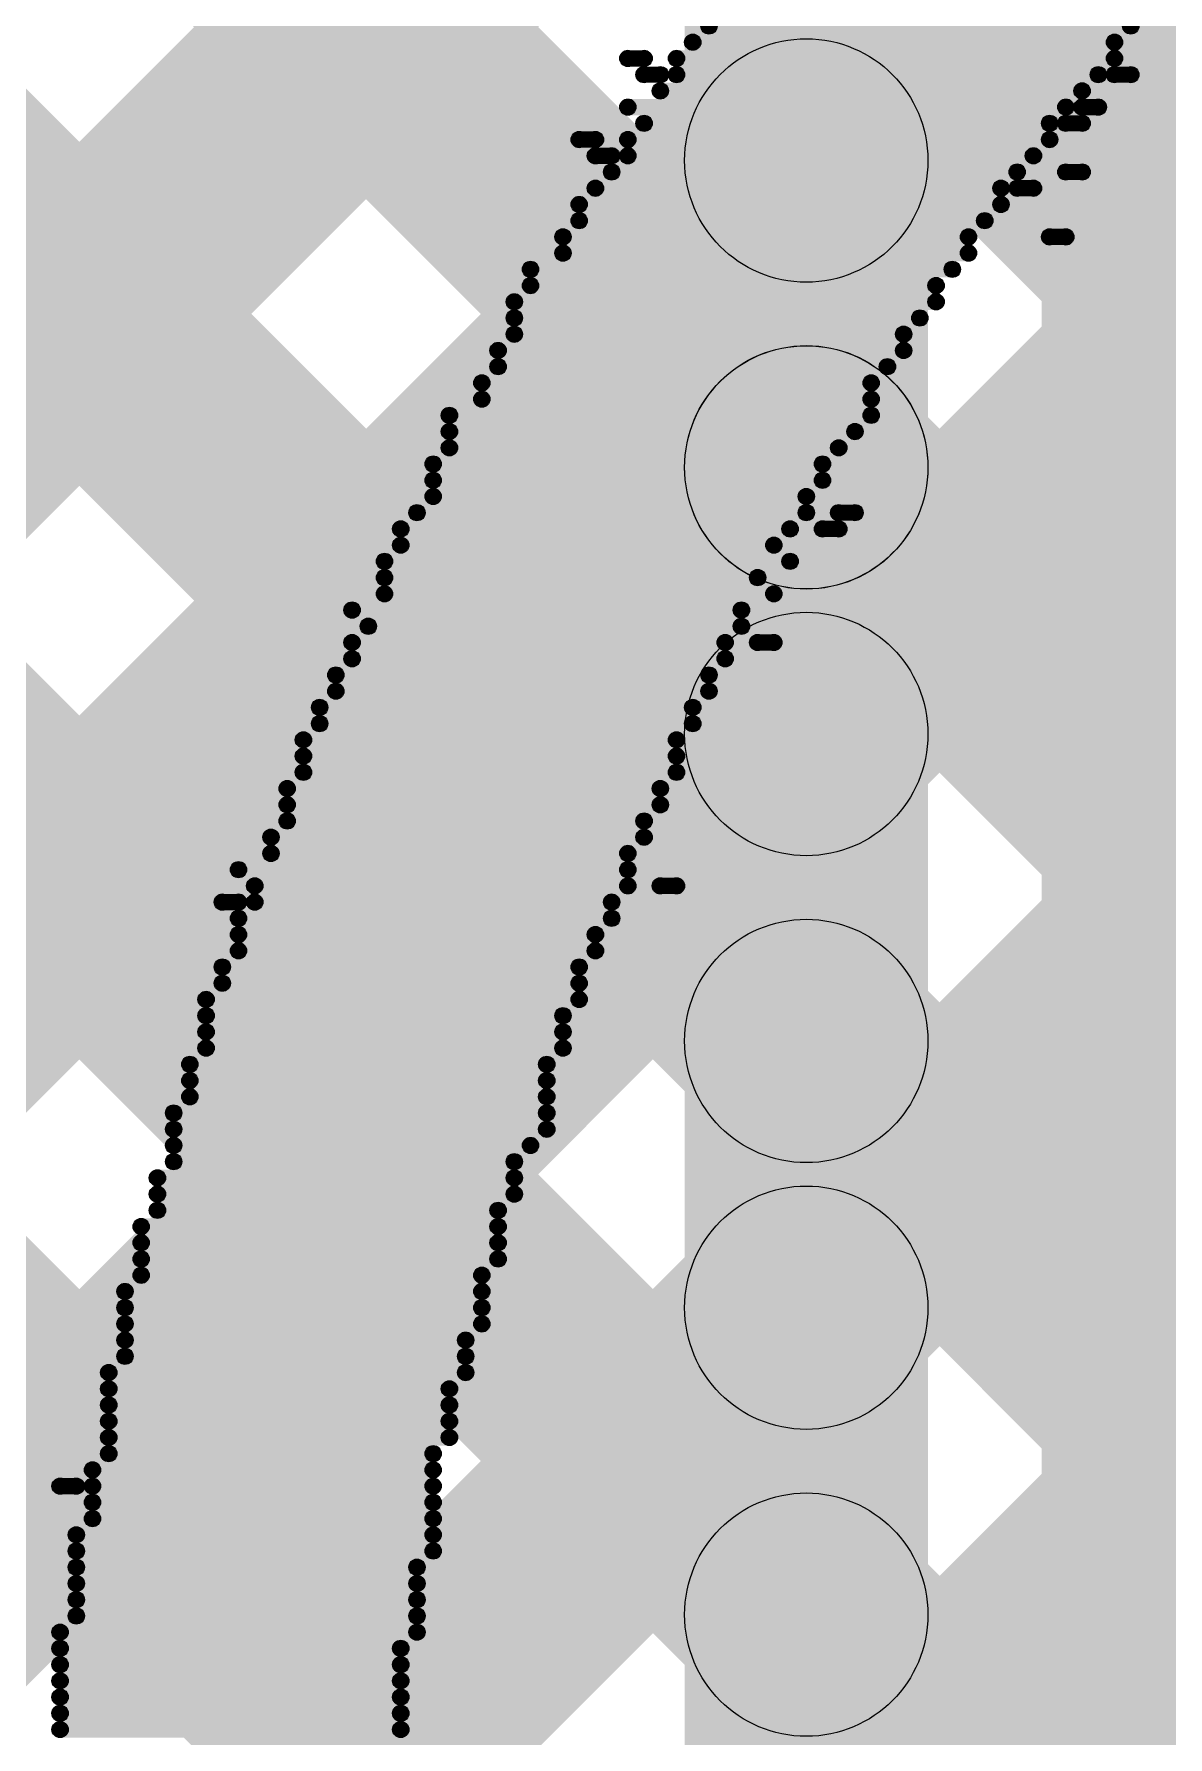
# Model space of a CAD drawing. Header units: millimetres. Extents: x 0 to 212, y 0 to 213.
# Drawn here: x 1.5954 to 1.6653, y 0.8141 to 0.919 of the extents above; entities that cross this region are included whole.
import ezdxf

# ---------------------------------------------------------------- set-up
doc = ezdxf.new("R2010")
doc.units = ezdxf.units.MM
doc.header["$MEASUREMENT"] = 0
for name, color, linetype in [('BottomLayer', 5, 'Continuous'), ('TopLayer', 1, 'Continuous'), ('TopOverlay', 2, 'Continuous')]:
    doc.layers.add(name, color=color, linetype=linetype)

msp = doc.modelspace()

# ---------------------------------------------------------------- hatches: boundary and pattern name
at = {"layer": 'BottomLayer'}
for points in [[(1.29912, 1.26095), (1.30972, 1.27156), (1.6993, 0.88198), (1.6887, 0.87137)], [(1.30857, 1.21614), (1.31917, 1.22675), (1.6993, 0.84662), (1.6887, 0.83601)], [(1.30857, 1.21614), (1.31917, 1.22675), (1.6993, 0.84662), (1.6887, 0.83601)], [(1.35976, 1.1296), (1.37036, 1.1402), (1.6993, 0.81126), (1.6887, 0.80066)], [(1.35102, 1.10298), (1.36163, 1.11358), (1.6993, 0.77591), (1.6887, 0.7653)], [(1.32951, 1.08913), (1.34012, 1.09974), (1.6993, 0.74055), (1.6887, 0.72994)], [(1.35327, 0.64625), (1.34266, 0.65686), (1.6887, 1.00289), (1.6993, 0.99229)], [(1.35301, 0.61064), (1.3424, 0.62124), (1.6887, 0.96754), (1.6993, 0.95693)], [(1.33889, 0.56116), (1.32828, 0.57177), (1.6887, 0.93218), (1.6993, 0.92158)], [(1.3518, 0.53871), (1.34119, 0.54932), (1.6887, 0.89683), (1.6993, 0.88622)], [(1.3346, 0.48616), (1.32399, 0.49676), (1.6887, 0.86147), (1.6993, 0.85086)]]:
    msp.add_hatch(color=5, dxfattribs=at).paths.add_polyline_path(points)
at = {"layer": 'TopLayer'}
for points in [[(1.35871, 1.166), (1.36931, 1.17661), (1.6483, 0.89762), (1.6377, 0.88701)], [(1.35871, 1.166), (1.36932, 1.17661), (1.6483, 0.89762), (1.6377, 0.88701)], [(1.35976, 1.1296), (1.37036, 1.1402), (1.6483, 0.86226), (1.6377, 0.85166)], [(1.35102, 1.10298), (1.36163, 1.11358), (1.6483, 0.82691), (1.6377, 0.8163)], [(1.32951, 1.08913), (1.34012, 1.09974), (1.6483, 0.79155), (1.6377, 0.78094)], [(1.6505, 0.71218), (1.6355, 0.71218), (1.6355, 1.016), (1.6505, 1.016)], [(1.6825, 0.701), (1.6575, 0.701), (1.6575, 1.016), (1.6825, 1.016)], [(1.35327, 0.64625), (1.34266, 0.65686), (1.6377, 0.95189), (1.6483, 0.94129)], [(1.37503, 0.63266), (1.36442, 0.64326), (1.6377, 0.91654), (1.6483, 0.90593)], [(1.41039, 0.63266), (1.39978, 0.64326), (1.6377, 0.88118), (1.6483, 0.87058)], [(1.44574, 0.63266), (1.43513, 0.64326), (1.6377, 0.84583), (1.6483, 0.83522)]]:
    msp.add_hatch(color=1, dxfattribs=at).paths.add_polyline_path(points)
h = msp.add_hatch(color=1, dxfattribs=at)
edge = h.paths.add_edge_path()
edge.add_arc((1.643, 0.91123), 0.0075, 0, 360)
h = msp.add_hatch(color=1, dxfattribs=at)
edge = h.paths.add_edge_path()
edge.add_arc((1.643, 0.89231), 0.0075, 0, 360)
h = msp.add_hatch(color=1, dxfattribs=at)
edge = h.paths.add_edge_path()
edge.add_arc((1.643, 0.89232), 0.0075, 0, 360)
h = msp.add_hatch(color=1, dxfattribs=at)
edge = h.paths.add_edge_path()
edge.add_arc((1.643, 0.87588), 0.0075, 0, 360)
h = msp.add_hatch(color=1, dxfattribs=at)
edge = h.paths.add_edge_path()
edge.add_arc((1.643, 0.85696), 0.0075, 0, 360)
h = msp.add_hatch(color=1, dxfattribs=at)
edge = h.paths.add_edge_path()
edge.add_arc((1.643, 0.84052), 0.0075, 0, 360)
h = msp.add_hatch(color=1, dxfattribs=at)
edge = h.paths.add_edge_path()
edge.add_arc((1.643, 0.8216), 0.0075, 0, 360)
at = {"layer": 'TopOverlay'}
h = msp.add_hatch(color=2, dxfattribs=at)
edge = h.paths.add_edge_path()
edge.add_arc((1.637, 0.91952), 0.0005, 0, 360)
for points in [[(1.637, 0.91902), (1.637, 0.92002), (1.663, 0.92002), (1.663, 0.91902)], [(1.636, 0.91802), (1.636, 0.91902), (1.662, 0.91902), (1.662, 0.91802)], [(1.632, 0.91702), (1.632, 0.91802), (1.633, 0.91802), (1.633, 0.91702)], [(1.635, 0.91702), (1.635, 0.91802), (1.662, 0.91802), (1.662, 0.91702)], [(1.633, 0.91602), (1.633, 0.91702), (1.634, 0.91702), (1.634, 0.91602)], [(1.635, 0.91602), (1.635, 0.91702), (1.661, 0.91702), (1.661, 0.91602)], [(1.662, 0.91602), (1.662, 0.91702), (1.663, 0.91702), (1.663, 0.91602)], [(1.634, 0.91502), (1.634, 0.91602), (1.66, 0.91602), (1.66, 0.91502)], [(1.632, 0.91402), (1.632, 0.91502), (1.659, 0.91502), (1.659, 0.91402)], [(1.66, 0.91402), (1.66, 0.91502), (1.661, 0.91502), (1.661, 0.91402)], [(1.633, 0.91302), (1.633, 0.91402), (1.658, 0.91402), (1.658, 0.91302)], [(1.659, 0.91302), (1.659, 0.91402), (1.66, 0.91402), (1.66, 0.91302)], [(1.629, 0.91202), (1.629, 0.91302), (1.63, 0.91302), (1.63, 0.91202)], [(1.632, 0.91202), (1.632, 0.91302), (1.658, 0.91302), (1.658, 0.91202)], [(1.63, 0.91102), (1.63, 0.91202), (1.631, 0.91202), (1.631, 0.91102)], [(1.632, 0.91102), (1.632, 0.91202), (1.657, 0.91202), (1.657, 0.91102)], [(1.63, 0.90902), (1.63, 0.91002), (1.655, 0.91002), (1.655, 0.90902)], [(1.631, 0.91002), (1.631, 0.91102), (1.656, 0.91102), (1.656, 0.91002)], [(1.656, 0.90902), (1.656, 0.91002), (1.657, 0.91002), (1.657, 0.90902)], [(1.659, 0.91002), (1.659, 0.91102), (1.66, 0.91102), (1.66, 0.91002)], [(1.629, 0.90802), (1.629, 0.90902), (1.655, 0.90902), (1.655, 0.90802)], [(1.629, 0.90702), (1.629, 0.90802), (1.654, 0.90802), (1.654, 0.90702)], [(1.628, 0.90602), (1.628, 0.90702), (1.653, 0.90702), (1.653, 0.90602)], [(1.658, 0.90602), (1.658, 0.90702), (1.659, 0.90702), (1.659, 0.90602)], [(1.628, 0.90502), (1.628, 0.90602), (1.653, 0.90602), (1.653, 0.90502)], [(1.626, 0.90402), (1.626, 0.90502), (1.652, 0.90502), (1.652, 0.90402)], [(1.626, 0.90302), (1.626, 0.90402), (1.651, 0.90402), (1.651, 0.90302)], [(1.625, 0.90202), (1.625, 0.90302), (1.651, 0.90302), (1.651, 0.90202)], [(1.625, 0.90102), (1.625, 0.90202), (1.65, 0.90202), (1.65, 0.90102)], [(1.625, 0.90002), (1.625, 0.90102), (1.649, 0.90102), (1.649, 0.90002)], [(1.624, 0.89902), (1.624, 0.90002), (1.649, 0.90002), (1.649, 0.89902)], [(1.624, 0.89802), (1.624, 0.89902), (1.648, 0.89902), (1.648, 0.89802)], [(1.623, 0.89702), (1.623, 0.89802), (1.647, 0.89802), (1.647, 0.89702)], [(1.623, 0.89602), (1.623, 0.89702), (1.647, 0.89702), (1.647, 0.89602)], [(1.621, 0.89502), (1.621, 0.89602), (1.647, 0.89602), (1.647, 0.89502)], [(1.621, 0.89402), (1.621, 0.89502), (1.646, 0.89502), (1.646, 0.89402)], [(1.621, 0.89302), (1.621, 0.89402), (1.645, 0.89402), (1.645, 0.89302)], [(1.62, 0.89202), (1.62, 0.89302), (1.644, 0.89302), (1.644, 0.89202)], [(1.62, 0.89102), (1.62, 0.89202), (1.644, 0.89202), (1.644, 0.89102)], [(1.62, 0.89002), (1.62, 0.89102), (1.643, 0.89102), (1.643, 0.89002)], [(1.618, 0.88802), (1.618, 0.88902), (1.642, 0.88902), (1.642, 0.88802)], [(1.619, 0.88902), (1.619, 0.89002), (1.643, 0.89002), (1.643, 0.88902)], [(1.644, 0.88802), (1.644, 0.88902), (1.645, 0.88902), (1.645, 0.88802)], [(1.645, 0.88902), (1.645, 0.89002), (1.646, 0.89002), (1.646, 0.88902)], [(1.618, 0.88702), (1.618, 0.88802), (1.641, 0.88802), (1.641, 0.88702)], [(1.617, 0.88602), (1.617, 0.88702), (1.642, 0.88702), (1.642, 0.88602)], [(1.617, 0.88502), (1.617, 0.88602), (1.64, 0.88602), (1.64, 0.88502)], [(1.617, 0.88402), (1.617, 0.88502), (1.641, 0.88502), (1.641, 0.88402)], [(1.615, 0.88302), (1.615, 0.88402), (1.639, 0.88402), (1.639, 0.88302)], [(1.616, 0.88202), (1.616, 0.88302), (1.639, 0.88302), (1.639, 0.88202)], [(1.615, 0.88102), (1.615, 0.88202), (1.638, 0.88202), (1.638, 0.88102)], [(1.64, 0.88102), (1.64, 0.88202), (1.641, 0.88202), (1.641, 0.88102)], [(1.615, 0.88002), (1.615, 0.88102), (1.638, 0.88102), (1.638, 0.88002)], [(1.614, 0.87902), (1.614, 0.88002), (1.637, 0.88002), (1.637, 0.87902)], [(1.614, 0.87802), (1.614, 0.87902), (1.637, 0.87902), (1.637, 0.87802)], [(1.613, 0.87702), (1.613, 0.87802), (1.636, 0.87802), (1.636, 0.87702)], [(1.613, 0.87602), (1.613, 0.87702), (1.636, 0.87702), (1.636, 0.87602)], [(1.612, 0.87502), (1.612, 0.87602), (1.635, 0.87602), (1.635, 0.87502)], [(1.612, 0.87402), (1.612, 0.87502), (1.635, 0.87502), (1.635, 0.87402)], [(1.612, 0.87302), (1.612, 0.87402), (1.635, 0.87402), (1.635, 0.87302)], [(1.611, 0.87202), (1.611, 0.87302), (1.634, 0.87302), (1.634, 0.87202)], [(1.611, 0.87102), (1.611, 0.87202), (1.634, 0.87202), (1.634, 0.87102)], [(1.611, 0.87002), (1.611, 0.87102), (1.633, 0.87102), (1.633, 0.87002)], [(1.61, 0.86902), (1.61, 0.87002), (1.633, 0.87002), (1.633, 0.86902)], [(1.61, 0.86802), (1.61, 0.86902), (1.632, 0.86902), (1.632, 0.86802)], [(1.608, 0.86702), (1.608, 0.86802), (1.632, 0.86802), (1.632, 0.86702)], [(1.609, 0.86602), (1.609, 0.86702), (1.632, 0.86702), (1.632, 0.86602)], [(1.634, 0.86602), (1.634, 0.86702), (1.635, 0.86702), (1.635, 0.86602)], [(1.607, 0.86502), (1.607, 0.86602), (1.608, 0.86602), (1.608, 0.86502)], [(1.609, 0.86502), (1.609, 0.86602), (1.631, 0.86602), (1.631, 0.86502)], [(1.608, 0.86402), (1.608, 0.86502), (1.631, 0.86502), (1.631, 0.86402)], [(1.608, 0.86302), (1.608, 0.86402), (1.63, 0.86402), (1.63, 0.86302)], [(1.608, 0.86202), (1.608, 0.86302), (1.63, 0.86302), (1.63, 0.86202)], [(1.607, 0.86102), (1.607, 0.86202), (1.629, 0.86202), (1.629, 0.86102)], [(1.607, 0.86002), (1.607, 0.86102), (1.629, 0.86102), (1.629, 0.86002)], [(1.606, 0.85902), (1.606, 0.86002), (1.629, 0.86002), (1.629, 0.85902)], [(1.606, 0.85802), (1.606, 0.85902), (1.628, 0.85902), (1.628, 0.85802)], [(1.606, 0.85702), (1.606, 0.85802), (1.628, 0.85802), (1.628, 0.85702)], [(1.606, 0.85602), (1.606, 0.85702), (1.628, 0.85702), (1.628, 0.85602)], [(1.605, 0.85502), (1.605, 0.85602), (1.627, 0.85602), (1.627, 0.85502)], [(1.605, 0.85402), (1.605, 0.85502), (1.627, 0.85502), (1.627, 0.85402)], [(1.605, 0.85302), (1.605, 0.85402), (1.627, 0.85402), (1.627, 0.85302)], [(1.604, 0.85202), (1.604, 0.85302), (1.627, 0.85302), (1.627, 0.85202)], [(1.604, 0.85102), (1.604, 0.85202), (1.627, 0.85202), (1.627, 0.85102)], [(1.604, 0.85002), (1.604, 0.85102), (1.626, 0.85102), (1.626, 0.85002)], [(1.604, 0.84902), (1.604, 0.85002), (1.625, 0.85002), (1.625, 0.84902)], [(1.603, 0.84802), (1.603, 0.84902), (1.625, 0.84902), (1.625, 0.84802)], [(1.603, 0.84702), (1.603, 0.84802), (1.625, 0.84802), (1.625, 0.84702)], [(1.602, 0.84502), (1.602, 0.84602), (1.624, 0.84602), (1.624, 0.84502)], [(1.603, 0.84602), (1.603, 0.84702), (1.624, 0.84702), (1.624, 0.84602)], [(1.602, 0.84402), (1.602, 0.84502), (1.624, 0.84502), (1.624, 0.84402)], [(1.602, 0.84302), (1.602, 0.84402), (1.624, 0.84402), (1.624, 0.84302)], [(1.602, 0.84202), (1.602, 0.84302), (1.623, 0.84302), (1.623, 0.84202)], [(1.601, 0.84102), (1.601, 0.84202), (1.623, 0.84202), (1.623, 0.84102)], [(1.601, 0.84002), (1.601, 0.84102), (1.623, 0.84102), (1.623, 0.84002)], [(1.601, 0.83902), (1.601, 0.84002), (1.623, 0.84002), (1.623, 0.83902)], [(1.601, 0.83802), (1.601, 0.83902), (1.622, 0.83902), (1.622, 0.83802)], [(1.601, 0.83702), (1.601, 0.83802), (1.622, 0.83802), (1.622, 0.83702)], [(1.6, 0.83602), (1.6, 0.83702), (1.622, 0.83702), (1.622, 0.83602)], [(1.6, 0.83502), (1.6, 0.83602), (1.621, 0.83602), (1.621, 0.83502)], [(1.6, 0.83402), (1.6, 0.83502), (1.621, 0.83502), (1.621, 0.83402)], [(1.6, 0.83302), (1.6, 0.83402), (1.621, 0.83402), (1.621, 0.83302)], [(1.6, 0.83202), (1.6, 0.83302), (1.621, 0.83302), (1.621, 0.83202)], [(1.6, 0.83102), (1.6, 0.83202), (1.62, 0.83202), (1.62, 0.83102)], [(1.599, 0.83002), (1.599, 0.83102), (1.62, 0.83102), (1.62, 0.83002)], [(1.597, 0.82902), (1.597, 0.83002), (1.598, 0.83002), (1.598, 0.82902)], [(1.599, 0.82902), (1.599, 0.83002), (1.62, 0.83002), (1.62, 0.82902)], [(1.599, 0.82802), (1.599, 0.82902), (1.62, 0.82902), (1.62, 0.82802)], [(1.599, 0.82702), (1.599, 0.82802), (1.62, 0.82802), (1.62, 0.82702)], [(1.598, 0.82602), (1.598, 0.82702), (1.62, 0.82702), (1.62, 0.82602)], [(1.598, 0.82502), (1.598, 0.82602), (1.62, 0.82602), (1.62, 0.82502)], [(1.598, 0.82402), (1.598, 0.82502), (1.619, 0.82502), (1.619, 0.82402)], [(1.598, 0.82302), (1.598, 0.82402), (1.619, 0.82402), (1.619, 0.82302)], [(1.598, 0.82202), (1.598, 0.82302), (1.619, 0.82302), (1.619, 0.82202)], [(1.598, 0.82102), (1.598, 0.82202), (1.619, 0.82202), (1.619, 0.82102)], [(1.597, 0.82002), (1.597, 0.82102), (1.619, 0.82102), (1.619, 0.82002)], [(1.597, 0.81902), (1.597, 0.82002), (1.618, 0.82002), (1.618, 0.81902)], [(1.597, 0.81802), (1.597, 0.81902), (1.618, 0.81902), (1.618, 0.81802)], [(1.597, 0.81702), (1.597, 0.81802), (1.618, 0.81802), (1.618, 0.81702)], [(1.597, 0.81602), (1.597, 0.81702), (1.618, 0.81702), (1.618, 0.81602)], [(1.597, 0.81502), (1.597, 0.81602), (1.618, 0.81602), (1.618, 0.81502)], [(1.597, 0.81402), (1.597, 0.81502), (1.618, 0.81502), (1.618, 0.81402)]]:
    msp.add_hatch(color=2, dxfattribs=at).paths.add_polyline_path(points)
h = msp.add_hatch(color=2, dxfattribs=at)
edge = h.paths.add_edge_path()
edge.add_arc((1.663, 0.91952), 0.0005, 0, 360)
h = msp.add_hatch(color=2, dxfattribs=at)
edge = h.paths.add_edge_path()
edge.add_arc((1.636, 0.91852), 0.0005, 0, 360)
h = msp.add_hatch(color=2, dxfattribs=at)
edge = h.paths.add_edge_path()
edge.add_arc((1.662, 0.91852), 0.0005, 0, 360)
h = msp.add_hatch(color=2, dxfattribs=at)
edge = h.paths.add_edge_path()
edge.add_arc((1.632, 0.91752), 0.0005, 0, 360)
h = msp.add_hatch(color=2, dxfattribs=at)
edge = h.paths.add_edge_path()
edge.add_arc((1.633, 0.91752), 0.0005, 0, 360)
h = msp.add_hatch(color=2, dxfattribs=at)
edge = h.paths.add_edge_path()
edge.add_arc((1.635, 0.91752), 0.0005, 0, 360)
h = msp.add_hatch(color=2, dxfattribs=at)
edge = h.paths.add_edge_path()
edge.add_arc((1.662, 0.91752), 0.0005, 0, 360)
h = msp.add_hatch(color=2, dxfattribs=at)
edge = h.paths.add_edge_path()
edge.add_arc((1.633, 0.91652), 0.0005, 0, 360)
h = msp.add_hatch(color=2, dxfattribs=at)
edge = h.paths.add_edge_path()
edge.add_arc((1.634, 0.91652), 0.0005, 0, 360)
h = msp.add_hatch(color=2, dxfattribs=at)
edge = h.paths.add_edge_path()
edge.add_arc((1.635, 0.91652), 0.0005, 0, 360)
h = msp.add_hatch(color=2, dxfattribs=at)
edge = h.paths.add_edge_path()
edge.add_arc((1.661, 0.91652), 0.0005, 0, 360)
h = msp.add_hatch(color=2, dxfattribs=at)
edge = h.paths.add_edge_path()
edge.add_arc((1.662, 0.91652), 0.0005, 0, 360)
h = msp.add_hatch(color=2, dxfattribs=at)
edge = h.paths.add_edge_path()
edge.add_arc((1.663, 0.91652), 0.0005, 0, 360)
h = msp.add_hatch(color=2, dxfattribs=at)
edge = h.paths.add_edge_path()
edge.add_arc((1.634, 0.91552), 0.0005, 0, 360)
h = msp.add_hatch(color=2, dxfattribs=at)
edge = h.paths.add_edge_path()
edge.add_arc((1.66, 0.91552), 0.0005, 0, 360)
h = msp.add_hatch(color=2, dxfattribs=at)
edge = h.paths.add_edge_path()
edge.add_arc((1.632, 0.91452), 0.0005, 0, 360)
h = msp.add_hatch(color=2, dxfattribs=at)
edge = h.paths.add_edge_path()
edge.add_arc((1.659, 0.91452), 0.0005, 0, 360)
h = msp.add_hatch(color=2, dxfattribs=at)
edge = h.paths.add_edge_path()
edge.add_arc((1.66, 0.91452), 0.0005, 0, 360)
h = msp.add_hatch(color=2, dxfattribs=at)
edge = h.paths.add_edge_path()
edge.add_arc((1.661, 0.91452), 0.0005, 0, 360)
h = msp.add_hatch(color=2, dxfattribs=at)
edge = h.paths.add_edge_path()
edge.add_arc((1.633, 0.91352), 0.0005, 0, 360)
h = msp.add_hatch(color=2, dxfattribs=at)
edge = h.paths.add_edge_path()
edge.add_arc((1.658, 0.91352), 0.0005, 0, 360)
h = msp.add_hatch(color=2, dxfattribs=at)
edge = h.paths.add_edge_path()
edge.add_arc((1.659, 0.91352), 0.0005, 0, 360)
h = msp.add_hatch(color=2, dxfattribs=at)
edge = h.paths.add_edge_path()
edge.add_arc((1.66, 0.91352), 0.0005, 0, 360)
h = msp.add_hatch(color=2, dxfattribs=at)
edge = h.paths.add_edge_path()
edge.add_arc((1.629, 0.91252), 0.0005, 0, 360)
h = msp.add_hatch(color=2, dxfattribs=at)
edge = h.paths.add_edge_path()
edge.add_arc((1.63, 0.91252), 0.0005, 0, 360)
h = msp.add_hatch(color=2, dxfattribs=at)
edge = h.paths.add_edge_path()
edge.add_arc((1.632, 0.91252), 0.0005, 0, 360)
h = msp.add_hatch(color=2, dxfattribs=at)
edge = h.paths.add_edge_path()
edge.add_arc((1.658, 0.91252), 0.0005, 0, 360)
h = msp.add_hatch(color=2, dxfattribs=at)
edge = h.paths.add_edge_path()
edge.add_arc((1.63, 0.91152), 0.0005, 0, 360)
h = msp.add_hatch(color=2, dxfattribs=at)
edge = h.paths.add_edge_path()
edge.add_arc((1.631, 0.91152), 0.0005, 0, 360)
h = msp.add_hatch(color=2, dxfattribs=at)
edge = h.paths.add_edge_path()
edge.add_arc((1.632, 0.91152), 0.0005, 0, 360)
h = msp.add_hatch(color=2, dxfattribs=at)
edge = h.paths.add_edge_path()
edge.add_arc((1.657, 0.91152), 0.0005, 0, 360)
h = msp.add_hatch(color=2, dxfattribs=at)
edge = h.paths.add_edge_path()
edge.add_arc((1.63, 0.90952), 0.0005, 0, 360)
h = msp.add_hatch(color=2, dxfattribs=at)
edge = h.paths.add_edge_path()
edge.add_arc((1.631, 0.91052), 0.0005, 0, 360)
h = msp.add_hatch(color=2, dxfattribs=at)
edge = h.paths.add_edge_path()
edge.add_arc((1.655, 0.90952), 0.0005, 0, 360)
h = msp.add_hatch(color=2, dxfattribs=at)
edge = h.paths.add_edge_path()
edge.add_arc((1.656, 0.91052), 0.0005, 0, 360)
h = msp.add_hatch(color=2, dxfattribs=at)
edge = h.paths.add_edge_path()
edge.add_arc((1.656, 0.90952), 0.0005, 0, 360)
h = msp.add_hatch(color=2, dxfattribs=at)
edge = h.paths.add_edge_path()
edge.add_arc((1.657, 0.90952), 0.0005, 0, 360)
h = msp.add_hatch(color=2, dxfattribs=at)
edge = h.paths.add_edge_path()
edge.add_arc((1.659, 0.91052), 0.0005, 0, 360)
h = msp.add_hatch(color=2, dxfattribs=at)
edge = h.paths.add_edge_path()
edge.add_arc((1.66, 0.91052), 0.0005, 0, 360)
h = msp.add_hatch(color=2, dxfattribs=at)
edge = h.paths.add_edge_path()
edge.add_arc((1.629, 0.90852), 0.0005, 0, 360)
h = msp.add_hatch(color=2, dxfattribs=at)
edge = h.paths.add_edge_path()
edge.add_arc((1.655, 0.90852), 0.0005, 0, 360)
h = msp.add_hatch(color=2, dxfattribs=at)
edge = h.paths.add_edge_path()
edge.add_arc((1.629, 0.90752), 0.0005, 0, 360)
h = msp.add_hatch(color=2, dxfattribs=at)
edge = h.paths.add_edge_path()
edge.add_arc((1.654, 0.90752), 0.0005, 0, 360)
h = msp.add_hatch(color=2, dxfattribs=at)
edge = h.paths.add_edge_path()
edge.add_arc((1.628, 0.90652), 0.0005, 0, 360)
h = msp.add_hatch(color=2, dxfattribs=at)
edge = h.paths.add_edge_path()
edge.add_arc((1.653, 0.90652), 0.0005, 0, 360)
h = msp.add_hatch(color=2, dxfattribs=at)
edge = h.paths.add_edge_path()
edge.add_arc((1.658, 0.90652), 0.0005, 0, 360)
h = msp.add_hatch(color=2, dxfattribs=at)
edge = h.paths.add_edge_path()
edge.add_arc((1.659, 0.90652), 0.0005, 0, 360)
h = msp.add_hatch(color=2, dxfattribs=at)
edge = h.paths.add_edge_path()
edge.add_arc((1.628, 0.90552), 0.0005, 0, 360)
h = msp.add_hatch(color=2, dxfattribs=at)
edge = h.paths.add_edge_path()
edge.add_arc((1.653, 0.90552), 0.0005, 0, 360)
h = msp.add_hatch(color=2, dxfattribs=at)
edge = h.paths.add_edge_path()
edge.add_arc((1.626, 0.90452), 0.0005, 0, 360)
h = msp.add_hatch(color=2, dxfattribs=at)
edge = h.paths.add_edge_path()
edge.add_arc((1.652, 0.90452), 0.0005, 0, 360)
h = msp.add_hatch(color=2, dxfattribs=at)
edge = h.paths.add_edge_path()
edge.add_arc((1.626, 0.90352), 0.0005, 0, 360)
h = msp.add_hatch(color=2, dxfattribs=at)
edge = h.paths.add_edge_path()
edge.add_arc((1.651, 0.90352), 0.0005, 0, 360)
h = msp.add_hatch(color=2, dxfattribs=at)
edge = h.paths.add_edge_path()
edge.add_arc((1.625, 0.90252), 0.0005, 0, 360)
h = msp.add_hatch(color=2, dxfattribs=at)
edge = h.paths.add_edge_path()
edge.add_arc((1.651, 0.90252), 0.0005, 0, 360)
h = msp.add_hatch(color=2, dxfattribs=at)
edge = h.paths.add_edge_path()
edge.add_arc((1.625, 0.90152), 0.0005, 0, 360)
h = msp.add_hatch(color=2, dxfattribs=at)
edge = h.paths.add_edge_path()
edge.add_arc((1.65, 0.90152), 0.0005, 0, 360)
h = msp.add_hatch(color=2, dxfattribs=at)
edge = h.paths.add_edge_path()
edge.add_arc((1.625, 0.90052), 0.0005, 0, 360)
h = msp.add_hatch(color=2, dxfattribs=at)
edge = h.paths.add_edge_path()
edge.add_arc((1.649, 0.90052), 0.0005, 0, 360)
h = msp.add_hatch(color=2, dxfattribs=at)
edge = h.paths.add_edge_path()
edge.add_arc((1.624, 0.89952), 0.0005, 0, 360)
h = msp.add_hatch(color=2, dxfattribs=at)
edge = h.paths.add_edge_path()
edge.add_arc((1.649, 0.89952), 0.0005, 0, 360)
h = msp.add_hatch(color=2, dxfattribs=at)
edge = h.paths.add_edge_path()
edge.add_arc((1.624, 0.89852), 0.0005, 0, 360)
h = msp.add_hatch(color=2, dxfattribs=at)
edge = h.paths.add_edge_path()
edge.add_arc((1.648, 0.89852), 0.0005, 0, 360)
h = msp.add_hatch(color=2, dxfattribs=at)
edge = h.paths.add_edge_path()
edge.add_arc((1.623, 0.89752), 0.0005, 0, 360)
h = msp.add_hatch(color=2, dxfattribs=at)
edge = h.paths.add_edge_path()
edge.add_arc((1.647, 0.89752), 0.0005, 0, 360)
h = msp.add_hatch(color=2, dxfattribs=at)
edge = h.paths.add_edge_path()
edge.add_arc((1.623, 0.89652), 0.0005, 0, 360)
h = msp.add_hatch(color=2, dxfattribs=at)
edge = h.paths.add_edge_path()
edge.add_arc((1.647, 0.89652), 0.0005, 0, 360)
h = msp.add_hatch(color=2, dxfattribs=at)
edge = h.paths.add_edge_path()
edge.add_arc((1.621, 0.89552), 0.0005, 0, 360)
h = msp.add_hatch(color=2, dxfattribs=at)
edge = h.paths.add_edge_path()
edge.add_arc((1.647, 0.89552), 0.0005, 0, 360)
h = msp.add_hatch(color=2, dxfattribs=at)
edge = h.paths.add_edge_path()
edge.add_arc((1.621, 0.89452), 0.0005, 0, 360)
h = msp.add_hatch(color=2, dxfattribs=at)
edge = h.paths.add_edge_path()
edge.add_arc((1.646, 0.89452), 0.0005, 0, 360)
h = msp.add_hatch(color=2, dxfattribs=at)
edge = h.paths.add_edge_path()
edge.add_arc((1.621, 0.89352), 0.0005, 0, 360)
h = msp.add_hatch(color=2, dxfattribs=at)
edge = h.paths.add_edge_path()
edge.add_arc((1.645, 0.89352), 0.0005, 0, 360)
h = msp.add_hatch(color=2, dxfattribs=at)
edge = h.paths.add_edge_path()
edge.add_arc((1.62, 0.89252), 0.0005, 0, 360)
h = msp.add_hatch(color=2, dxfattribs=at)
edge = h.paths.add_edge_path()
edge.add_arc((1.644, 0.89252), 0.0005, 0, 360)
h = msp.add_hatch(color=2, dxfattribs=at)
edge = h.paths.add_edge_path()
edge.add_arc((1.62, 0.89152), 0.0005, 0, 360)
h = msp.add_hatch(color=2, dxfattribs=at)
edge = h.paths.add_edge_path()
edge.add_arc((1.644, 0.89152), 0.0005, 0, 360)
h = msp.add_hatch(color=2, dxfattribs=at)
edge = h.paths.add_edge_path()
edge.add_arc((1.62, 0.89052), 0.0005, 0, 360)
h = msp.add_hatch(color=2, dxfattribs=at)
edge = h.paths.add_edge_path()
edge.add_arc((1.643, 0.89052), 0.0005, 0, 360)
h = msp.add_hatch(color=2, dxfattribs=at)
edge = h.paths.add_edge_path()
edge.add_arc((1.618, 0.88852), 0.0005, 0, 360)
h = msp.add_hatch(color=2, dxfattribs=at)
edge = h.paths.add_edge_path()
edge.add_arc((1.619, 0.88952), 0.0005, 0, 360)
h = msp.add_hatch(color=2, dxfattribs=at)
edge = h.paths.add_edge_path()
edge.add_arc((1.642, 0.88852), 0.0005, 0, 360)
h = msp.add_hatch(color=2, dxfattribs=at)
edge = h.paths.add_edge_path()
edge.add_arc((1.643, 0.88952), 0.0005, 0, 360)
h = msp.add_hatch(color=2, dxfattribs=at)
edge = h.paths.add_edge_path()
edge.add_arc((1.644, 0.88852), 0.0005, 0, 360)
h = msp.add_hatch(color=2, dxfattribs=at)
edge = h.paths.add_edge_path()
edge.add_arc((1.645, 0.88952), 0.0005, 0, 360)
h = msp.add_hatch(color=2, dxfattribs=at)
edge = h.paths.add_edge_path()
edge.add_arc((1.645, 0.88852), 0.0005, 0, 360)
h = msp.add_hatch(color=2, dxfattribs=at)
edge = h.paths.add_edge_path()
edge.add_arc((1.646, 0.88952), 0.0005, 0, 360)
h = msp.add_hatch(color=2, dxfattribs=at)
edge = h.paths.add_edge_path()
edge.add_arc((1.618, 0.88752), 0.0005, 0, 360)
h = msp.add_hatch(color=2, dxfattribs=at)
edge = h.paths.add_edge_path()
edge.add_arc((1.641, 0.88752), 0.0005, 0, 360)
h = msp.add_hatch(color=2, dxfattribs=at)
edge = h.paths.add_edge_path()
edge.add_arc((1.617, 0.88652), 0.0005, 0, 360)
h = msp.add_hatch(color=2, dxfattribs=at)
edge = h.paths.add_edge_path()
edge.add_arc((1.642, 0.88652), 0.0005, 0, 360)
h = msp.add_hatch(color=2, dxfattribs=at)
edge = h.paths.add_edge_path()
edge.add_arc((1.617, 0.88552), 0.0005, 0, 360)
h = msp.add_hatch(color=2, dxfattribs=at)
edge = h.paths.add_edge_path()
edge.add_arc((1.64, 0.88552), 0.0005, 0, 360)
h = msp.add_hatch(color=2, dxfattribs=at)
edge = h.paths.add_edge_path()
edge.add_arc((1.617, 0.88452), 0.0005, 0, 360)
h = msp.add_hatch(color=2, dxfattribs=at)
edge = h.paths.add_edge_path()
edge.add_arc((1.641, 0.88452), 0.0005, 0, 360)
h = msp.add_hatch(color=2, dxfattribs=at)
edge = h.paths.add_edge_path()
edge.add_arc((1.615, 0.88352), 0.0005, 0, 360)
h = msp.add_hatch(color=2, dxfattribs=at)
edge = h.paths.add_edge_path()
edge.add_arc((1.639, 0.88352), 0.0005, 0, 360)
h = msp.add_hatch(color=2, dxfattribs=at)
edge = h.paths.add_edge_path()
edge.add_arc((1.616, 0.88252), 0.0005, 0, 360)
h = msp.add_hatch(color=2, dxfattribs=at)
edge = h.paths.add_edge_path()
edge.add_arc((1.639, 0.88252), 0.0005, 0, 360)
h = msp.add_hatch(color=2, dxfattribs=at)
edge = h.paths.add_edge_path()
edge.add_arc((1.615, 0.88152), 0.0005, 0, 360)
h = msp.add_hatch(color=2, dxfattribs=at)
edge = h.paths.add_edge_path()
edge.add_arc((1.638, 0.88152), 0.0005, 0, 360)
h = msp.add_hatch(color=2, dxfattribs=at)
edge = h.paths.add_edge_path()
edge.add_arc((1.64, 0.88152), 0.0005, 0, 360)
h = msp.add_hatch(color=2, dxfattribs=at)
edge = h.paths.add_edge_path()
edge.add_arc((1.641, 0.88152), 0.0005, 0, 360)
h = msp.add_hatch(color=2, dxfattribs=at)
edge = h.paths.add_edge_path()
edge.add_arc((1.615, 0.88052), 0.0005, 0, 360)
h = msp.add_hatch(color=2, dxfattribs=at)
edge = h.paths.add_edge_path()
edge.add_arc((1.638, 0.88052), 0.0005, 0, 360)
h = msp.add_hatch(color=2, dxfattribs=at)
edge = h.paths.add_edge_path()
edge.add_arc((1.614, 0.87952), 0.0005, 0, 360)
h = msp.add_hatch(color=2, dxfattribs=at)
edge = h.paths.add_edge_path()
edge.add_arc((1.637, 0.87952), 0.0005, 0, 360)
h = msp.add_hatch(color=2, dxfattribs=at)
edge = h.paths.add_edge_path()
edge.add_arc((1.614, 0.87852), 0.0005, 0, 360)
h = msp.add_hatch(color=2, dxfattribs=at)
edge = h.paths.add_edge_path()
edge.add_arc((1.637, 0.87852), 0.0005, 0, 360)
h = msp.add_hatch(color=2, dxfattribs=at)
edge = h.paths.add_edge_path()
edge.add_arc((1.613, 0.87752), 0.0005, 0, 360)
h = msp.add_hatch(color=2, dxfattribs=at)
edge = h.paths.add_edge_path()
edge.add_arc((1.636, 0.87752), 0.0005, 0, 360)
h = msp.add_hatch(color=2, dxfattribs=at)
edge = h.paths.add_edge_path()
edge.add_arc((1.613, 0.87652), 0.0005, 0, 360)
h = msp.add_hatch(color=2, dxfattribs=at)
edge = h.paths.add_edge_path()
edge.add_arc((1.636, 0.87652), 0.0005, 0, 360)
h = msp.add_hatch(color=2, dxfattribs=at)
edge = h.paths.add_edge_path()
edge.add_arc((1.612, 0.87552), 0.0005, 0, 360)
h = msp.add_hatch(color=2, dxfattribs=at)
edge = h.paths.add_edge_path()
edge.add_arc((1.635, 0.87552), 0.0005, 0, 360)
h = msp.add_hatch(color=2, dxfattribs=at)
edge = h.paths.add_edge_path()
edge.add_arc((1.612, 0.87452), 0.0005, 0, 360)
h = msp.add_hatch(color=2, dxfattribs=at)
edge = h.paths.add_edge_path()
edge.add_arc((1.635, 0.87452), 0.0005, 0, 360)
h = msp.add_hatch(color=2, dxfattribs=at)
edge = h.paths.add_edge_path()
edge.add_arc((1.612, 0.87352), 0.0005, 0, 360)
h = msp.add_hatch(color=2, dxfattribs=at)
edge = h.paths.add_edge_path()
edge.add_arc((1.635, 0.87352), 0.0005, 0, 360)
h = msp.add_hatch(color=2, dxfattribs=at)
edge = h.paths.add_edge_path()
edge.add_arc((1.611, 0.87252), 0.0005, 0, 360)
h = msp.add_hatch(color=2, dxfattribs=at)
edge = h.paths.add_edge_path()
edge.add_arc((1.634, 0.87252), 0.0005, 0, 360)
h = msp.add_hatch(color=2, dxfattribs=at)
edge = h.paths.add_edge_path()
edge.add_arc((1.611, 0.87152), 0.0005, 0, 360)
h = msp.add_hatch(color=2, dxfattribs=at)
edge = h.paths.add_edge_path()
edge.add_arc((1.634, 0.87152), 0.0005, 0, 360)
h = msp.add_hatch(color=2, dxfattribs=at)
edge = h.paths.add_edge_path()
edge.add_arc((1.611, 0.87052), 0.0005, 0, 360)
h = msp.add_hatch(color=2, dxfattribs=at)
edge = h.paths.add_edge_path()
edge.add_arc((1.633, 0.87052), 0.0005, 0, 360)
h = msp.add_hatch(color=2, dxfattribs=at)
edge = h.paths.add_edge_path()
edge.add_arc((1.61, 0.86952), 0.0005, 0, 360)
h = msp.add_hatch(color=2, dxfattribs=at)
edge = h.paths.add_edge_path()
edge.add_arc((1.633, 0.86952), 0.0005, 0, 360)
h = msp.add_hatch(color=2, dxfattribs=at)
edge = h.paths.add_edge_path()
edge.add_arc((1.61, 0.86852), 0.0005, 0, 360)
h = msp.add_hatch(color=2, dxfattribs=at)
edge = h.paths.add_edge_path()
edge.add_arc((1.632, 0.86852), 0.0005, 0, 360)
h = msp.add_hatch(color=2, dxfattribs=at)
edge = h.paths.add_edge_path()
edge.add_arc((1.608, 0.86752), 0.0005, 0, 360)
h = msp.add_hatch(color=2, dxfattribs=at)
edge = h.paths.add_edge_path()
edge.add_arc((1.609, 0.86652), 0.0005, 0, 360)
h = msp.add_hatch(color=2, dxfattribs=at)
edge = h.paths.add_edge_path()
edge.add_arc((1.632, 0.86752), 0.0005, 0, 360)
h = msp.add_hatch(color=2, dxfattribs=at)
edge = h.paths.add_edge_path()
edge.add_arc((1.632, 0.86652), 0.0005, 0, 360)
h = msp.add_hatch(color=2, dxfattribs=at)
edge = h.paths.add_edge_path()
edge.add_arc((1.634, 0.86652), 0.0005, 0, 360)
h = msp.add_hatch(color=2, dxfattribs=at)
edge = h.paths.add_edge_path()
edge.add_arc((1.635, 0.86652), 0.0005, 0, 360)
h = msp.add_hatch(color=2, dxfattribs=at)
edge = h.paths.add_edge_path()
edge.add_arc((1.607, 0.86552), 0.0005, 0, 360)
h = msp.add_hatch(color=2, dxfattribs=at)
edge = h.paths.add_edge_path()
edge.add_arc((1.608, 0.86552), 0.0005, 0, 360)
h = msp.add_hatch(color=2, dxfattribs=at)
edge = h.paths.add_edge_path()
edge.add_arc((1.609, 0.86552), 0.0005, 0, 360)
h = msp.add_hatch(color=2, dxfattribs=at)
edge = h.paths.add_edge_path()
edge.add_arc((1.631, 0.86552), 0.0005, 0, 360)
h = msp.add_hatch(color=2, dxfattribs=at)
edge = h.paths.add_edge_path()
edge.add_arc((1.608, 0.86452), 0.0005, 0, 360)
h = msp.add_hatch(color=2, dxfattribs=at)
edge = h.paths.add_edge_path()
edge.add_arc((1.631, 0.86452), 0.0005, 0, 360)
h = msp.add_hatch(color=2, dxfattribs=at)
edge = h.paths.add_edge_path()
edge.add_arc((1.608, 0.86352), 0.0005, 0, 360)
h = msp.add_hatch(color=2, dxfattribs=at)
edge = h.paths.add_edge_path()
edge.add_arc((1.63, 0.86352), 0.0005, 0, 360)
h = msp.add_hatch(color=2, dxfattribs=at)
edge = h.paths.add_edge_path()
edge.add_arc((1.608, 0.86252), 0.0005, 0, 360)
h = msp.add_hatch(color=2, dxfattribs=at)
edge = h.paths.add_edge_path()
edge.add_arc((1.63, 0.86252), 0.0005, 0, 360)
h = msp.add_hatch(color=2, dxfattribs=at)
edge = h.paths.add_edge_path()
edge.add_arc((1.607, 0.86152), 0.0005, 0, 360)
h = msp.add_hatch(color=2, dxfattribs=at)
edge = h.paths.add_edge_path()
edge.add_arc((1.629, 0.86152), 0.0005, 0, 360)
h = msp.add_hatch(color=2, dxfattribs=at)
edge = h.paths.add_edge_path()
edge.add_arc((1.607, 0.86052), 0.0005, 0, 360)
h = msp.add_hatch(color=2, dxfattribs=at)
edge = h.paths.add_edge_path()
edge.add_arc((1.629, 0.86052), 0.0005, 0, 360)
h = msp.add_hatch(color=2, dxfattribs=at)
edge = h.paths.add_edge_path()
edge.add_arc((1.606, 0.85952), 0.0005, 0, 360)
h = msp.add_hatch(color=2, dxfattribs=at)
edge = h.paths.add_edge_path()
edge.add_arc((1.629, 0.85952), 0.0005, 0, 360)
h = msp.add_hatch(color=2, dxfattribs=at)
edge = h.paths.add_edge_path()
edge.add_arc((1.606, 0.85852), 0.0005, 0, 360)
h = msp.add_hatch(color=2, dxfattribs=at)
edge = h.paths.add_edge_path()
edge.add_arc((1.628, 0.85852), 0.0005, 0, 360)
h = msp.add_hatch(color=2, dxfattribs=at)
edge = h.paths.add_edge_path()
edge.add_arc((1.606, 0.85752), 0.0005, 0, 360)
h = msp.add_hatch(color=2, dxfattribs=at)
edge = h.paths.add_edge_path()
edge.add_arc((1.628, 0.85752), 0.0005, 0, 360)
h = msp.add_hatch(color=2, dxfattribs=at)
edge = h.paths.add_edge_path()
edge.add_arc((1.606, 0.85652), 0.0005, 0, 360)
h = msp.add_hatch(color=2, dxfattribs=at)
edge = h.paths.add_edge_path()
edge.add_arc((1.628, 0.85652), 0.0005, 0, 360)
h = msp.add_hatch(color=2, dxfattribs=at)
edge = h.paths.add_edge_path()
edge.add_arc((1.605, 0.85552), 0.0005, 0, 360)
h = msp.add_hatch(color=2, dxfattribs=at)
edge = h.paths.add_edge_path()
edge.add_arc((1.627, 0.85552), 0.0005, 0, 360)
h = msp.add_hatch(color=2, dxfattribs=at)
edge = h.paths.add_edge_path()
edge.add_arc((1.605, 0.85452), 0.0005, 0, 360)
h = msp.add_hatch(color=2, dxfattribs=at)
edge = h.paths.add_edge_path()
edge.add_arc((1.627, 0.85452), 0.0005, 0, 360)
h = msp.add_hatch(color=2, dxfattribs=at)
edge = h.paths.add_edge_path()
edge.add_arc((1.605, 0.85352), 0.0005, 0, 360)
h = msp.add_hatch(color=2, dxfattribs=at)
edge = h.paths.add_edge_path()
edge.add_arc((1.627, 0.85352), 0.0005, 0, 360)
h = msp.add_hatch(color=2, dxfattribs=at)
edge = h.paths.add_edge_path()
edge.add_arc((1.604, 0.85252), 0.0005, 0, 360)
h = msp.add_hatch(color=2, dxfattribs=at)
edge = h.paths.add_edge_path()
edge.add_arc((1.627, 0.85252), 0.0005, 0, 360)
h = msp.add_hatch(color=2, dxfattribs=at)
edge = h.paths.add_edge_path()
edge.add_arc((1.604, 0.85152), 0.0005, 0, 360)
h = msp.add_hatch(color=2, dxfattribs=at)
edge = h.paths.add_edge_path()
edge.add_arc((1.627, 0.85152), 0.0005, 0, 360)
h = msp.add_hatch(color=2, dxfattribs=at)
edge = h.paths.add_edge_path()
edge.add_arc((1.604, 0.85052), 0.0005, 0, 360)
h = msp.add_hatch(color=2, dxfattribs=at)
edge = h.paths.add_edge_path()
edge.add_arc((1.626, 0.85052), 0.0005, 0, 360)
h = msp.add_hatch(color=2, dxfattribs=at)
edge = h.paths.add_edge_path()
edge.add_arc((1.604, 0.84952), 0.0005, 0, 360)
h = msp.add_hatch(color=2, dxfattribs=at)
edge = h.paths.add_edge_path()
edge.add_arc((1.625, 0.84952), 0.0005, 0, 360)
h = msp.add_hatch(color=2, dxfattribs=at)
edge = h.paths.add_edge_path()
edge.add_arc((1.603, 0.84852), 0.0005, 0, 360)
h = msp.add_hatch(color=2, dxfattribs=at)
edge = h.paths.add_edge_path()
edge.add_arc((1.625, 0.84852), 0.0005, 0, 360)
h = msp.add_hatch(color=2, dxfattribs=at)
edge = h.paths.add_edge_path()
edge.add_arc((1.603, 0.84752), 0.0005, 0, 360)
h = msp.add_hatch(color=2, dxfattribs=at)
edge = h.paths.add_edge_path()
edge.add_arc((1.625, 0.84752), 0.0005, 0, 360)
h = msp.add_hatch(color=2, dxfattribs=at)
edge = h.paths.add_edge_path()
edge.add_arc((1.602, 0.84552), 0.0005, 0, 360)
h = msp.add_hatch(color=2, dxfattribs=at)
edge = h.paths.add_edge_path()
edge.add_arc((1.603, 0.84652), 0.0005, 0, 360)
h = msp.add_hatch(color=2, dxfattribs=at)
edge = h.paths.add_edge_path()
edge.add_arc((1.624, 0.84652), 0.0005, 0, 360)
h = msp.add_hatch(color=2, dxfattribs=at)
edge = h.paths.add_edge_path()
edge.add_arc((1.624, 0.84552), 0.0005, 0, 360)
h = msp.add_hatch(color=2, dxfattribs=at)
edge = h.paths.add_edge_path()
edge.add_arc((1.602, 0.84452), 0.0005, 0, 360)
h = msp.add_hatch(color=2, dxfattribs=at)
edge = h.paths.add_edge_path()
edge.add_arc((1.624, 0.84452), 0.0005, 0, 360)
h = msp.add_hatch(color=2, dxfattribs=at)
edge = h.paths.add_edge_path()
edge.add_arc((1.602, 0.84352), 0.0005, 0, 360)
h = msp.add_hatch(color=2, dxfattribs=at)
edge = h.paths.add_edge_path()
edge.add_arc((1.624, 0.84352), 0.0005, 0, 360)
h = msp.add_hatch(color=2, dxfattribs=at)
edge = h.paths.add_edge_path()
edge.add_arc((1.602, 0.84252), 0.0005, 0, 360)
h = msp.add_hatch(color=2, dxfattribs=at)
edge = h.paths.add_edge_path()
edge.add_arc((1.623, 0.84252), 0.0005, 0, 360)
h = msp.add_hatch(color=2, dxfattribs=at)
edge = h.paths.add_edge_path()
edge.add_arc((1.601, 0.84152), 0.0005, 0, 360)
h = msp.add_hatch(color=2, dxfattribs=at)
edge = h.paths.add_edge_path()
edge.add_arc((1.623, 0.84152), 0.0005, 0, 360)
h = msp.add_hatch(color=2, dxfattribs=at)
edge = h.paths.add_edge_path()
edge.add_arc((1.601, 0.84052), 0.0005, 0, 360)
h = msp.add_hatch(color=2, dxfattribs=at)
edge = h.paths.add_edge_path()
edge.add_arc((1.623, 0.84052), 0.0005, 0, 360)
h = msp.add_hatch(color=2, dxfattribs=at)
edge = h.paths.add_edge_path()
edge.add_arc((1.601, 0.83952), 0.0005, 0, 360)
h = msp.add_hatch(color=2, dxfattribs=at)
edge = h.paths.add_edge_path()
edge.add_arc((1.623, 0.83952), 0.0005, 0, 360)
h = msp.add_hatch(color=2, dxfattribs=at)
edge = h.paths.add_edge_path()
edge.add_arc((1.601, 0.83852), 0.0005, 0, 360)
h = msp.add_hatch(color=2, dxfattribs=at)
edge = h.paths.add_edge_path()
edge.add_arc((1.622, 0.83852), 0.0005, 0, 360)
h = msp.add_hatch(color=2, dxfattribs=at)
edge = h.paths.add_edge_path()
edge.add_arc((1.601, 0.83752), 0.0005, 0, 360)
h = msp.add_hatch(color=2, dxfattribs=at)
edge = h.paths.add_edge_path()
edge.add_arc((1.622, 0.83752), 0.0005, 0, 360)
h = msp.add_hatch(color=2, dxfattribs=at)
edge = h.paths.add_edge_path()
edge.add_arc((1.6, 0.83652), 0.0005, 0, 360)
h = msp.add_hatch(color=2, dxfattribs=at)
edge = h.paths.add_edge_path()
edge.add_arc((1.622, 0.83652), 0.0005, 0, 360)
h = msp.add_hatch(color=2, dxfattribs=at)
edge = h.paths.add_edge_path()
edge.add_arc((1.6, 0.83552), 0.0005, 0, 360)
h = msp.add_hatch(color=2, dxfattribs=at)
edge = h.paths.add_edge_path()
edge.add_arc((1.621, 0.83552), 0.0005, 0, 360)
h = msp.add_hatch(color=2, dxfattribs=at)
edge = h.paths.add_edge_path()
edge.add_arc((1.6, 0.83452), 0.0005, 0, 360)
h = msp.add_hatch(color=2, dxfattribs=at)
edge = h.paths.add_edge_path()
edge.add_arc((1.621, 0.83452), 0.0005, 0, 360)
h = msp.add_hatch(color=2, dxfattribs=at)
edge = h.paths.add_edge_path()
edge.add_arc((1.6, 0.83352), 0.0005, 0, 360)
h = msp.add_hatch(color=2, dxfattribs=at)
edge = h.paths.add_edge_path()
edge.add_arc((1.621, 0.83352), 0.0005, 0, 360)
h = msp.add_hatch(color=2, dxfattribs=at)
edge = h.paths.add_edge_path()
edge.add_arc((1.6, 0.83252), 0.0005, 0, 360)
h = msp.add_hatch(color=2, dxfattribs=at)
edge = h.paths.add_edge_path()
edge.add_arc((1.621, 0.83252), 0.0005, 0, 360)
h = msp.add_hatch(color=2, dxfattribs=at)
edge = h.paths.add_edge_path()
edge.add_arc((1.6, 0.83152), 0.0005, 0, 360)
h = msp.add_hatch(color=2, dxfattribs=at)
edge = h.paths.add_edge_path()
edge.add_arc((1.62, 0.83152), 0.0005, 0, 360)
h = msp.add_hatch(color=2, dxfattribs=at)
edge = h.paths.add_edge_path()
edge.add_arc((1.599, 0.83052), 0.0005, 0, 360)
h = msp.add_hatch(color=2, dxfattribs=at)
edge = h.paths.add_edge_path()
edge.add_arc((1.62, 0.83052), 0.0005, 0, 360)
h = msp.add_hatch(color=2, dxfattribs=at)
edge = h.paths.add_edge_path()
edge.add_arc((1.597, 0.82952), 0.0005, 0, 360)
h = msp.add_hatch(color=2, dxfattribs=at)
edge = h.paths.add_edge_path()
edge.add_arc((1.598, 0.82952), 0.0005, 0, 360)
h = msp.add_hatch(color=2, dxfattribs=at)
edge = h.paths.add_edge_path()
edge.add_arc((1.599, 0.82952), 0.0005, 0, 360)
h = msp.add_hatch(color=2, dxfattribs=at)
edge = h.paths.add_edge_path()
edge.add_arc((1.62, 0.82952), 0.0005, 0, 360)
h = msp.add_hatch(color=2, dxfattribs=at)
edge = h.paths.add_edge_path()
edge.add_arc((1.599, 0.82852), 0.0005, 0, 360)
h = msp.add_hatch(color=2, dxfattribs=at)
edge = h.paths.add_edge_path()
edge.add_arc((1.62, 0.82852), 0.0005, 0, 360)
h = msp.add_hatch(color=2, dxfattribs=at)
edge = h.paths.add_edge_path()
edge.add_arc((1.599, 0.82752), 0.0005, 0, 360)
h = msp.add_hatch(color=2, dxfattribs=at)
edge = h.paths.add_edge_path()
edge.add_arc((1.62, 0.82752), 0.0005, 0, 360)
h = msp.add_hatch(color=2, dxfattribs=at)
edge = h.paths.add_edge_path()
edge.add_arc((1.598, 0.82652), 0.0005, 0, 360)
h = msp.add_hatch(color=2, dxfattribs=at)
edge = h.paths.add_edge_path()
edge.add_arc((1.62, 0.82652), 0.0005, 0, 360)
h = msp.add_hatch(color=2, dxfattribs=at)
edge = h.paths.add_edge_path()
edge.add_arc((1.598, 0.82552), 0.0005, 0, 360)
h = msp.add_hatch(color=2, dxfattribs=at)
edge = h.paths.add_edge_path()
edge.add_arc((1.598, 0.82452), 0.0005, 0, 360)
h = msp.add_hatch(color=2, dxfattribs=at)
edge = h.paths.add_edge_path()
edge.add_arc((1.619, 0.82452), 0.0005, 0, 360)
h = msp.add_hatch(color=2, dxfattribs=at)
edge = h.paths.add_edge_path()
edge.add_arc((1.62, 0.82552), 0.0005, 0, 360)
h = msp.add_hatch(color=2, dxfattribs=at)
edge = h.paths.add_edge_path()
edge.add_arc((1.598, 0.82352), 0.0005, 0, 360)
h = msp.add_hatch(color=2, dxfattribs=at)
edge = h.paths.add_edge_path()
edge.add_arc((1.619, 0.82352), 0.0005, 0, 360)
h = msp.add_hatch(color=2, dxfattribs=at)
edge = h.paths.add_edge_path()
edge.add_arc((1.598, 0.82252), 0.0005, 0, 360)
h = msp.add_hatch(color=2, dxfattribs=at)
edge = h.paths.add_edge_path()
edge.add_arc((1.619, 0.82252), 0.0005, 0, 360)
h = msp.add_hatch(color=2, dxfattribs=at)
edge = h.paths.add_edge_path()
edge.add_arc((1.598, 0.82152), 0.0005, 0, 360)
h = msp.add_hatch(color=2, dxfattribs=at)
edge = h.paths.add_edge_path()
edge.add_arc((1.619, 0.82152), 0.0005, 0, 360)
h = msp.add_hatch(color=2, dxfattribs=at)
edge = h.paths.add_edge_path()
edge.add_arc((1.597, 0.82052), 0.0005, 0, 360)
h = msp.add_hatch(color=2, dxfattribs=at)
edge = h.paths.add_edge_path()
edge.add_arc((1.619, 0.82052), 0.0005, 0, 360)
h = msp.add_hatch(color=2, dxfattribs=at)
edge = h.paths.add_edge_path()
edge.add_arc((1.597, 0.81952), 0.0005, 0, 360)
h = msp.add_hatch(color=2, dxfattribs=at)
edge = h.paths.add_edge_path()
edge.add_arc((1.618, 0.81952), 0.0005, 0, 360)
h = msp.add_hatch(color=2, dxfattribs=at)
edge = h.paths.add_edge_path()
edge.add_arc((1.597, 0.81852), 0.0005, 0, 360)
h = msp.add_hatch(color=2, dxfattribs=at)
edge = h.paths.add_edge_path()
edge.add_arc((1.618, 0.81852), 0.0005, 0, 360)
h = msp.add_hatch(color=2, dxfattribs=at)
edge = h.paths.add_edge_path()
edge.add_arc((1.597, 0.81752), 0.0005, 0, 360)
h = msp.add_hatch(color=2, dxfattribs=at)
edge = h.paths.add_edge_path()
edge.add_arc((1.618, 0.81752), 0.0005, 0, 360)
h = msp.add_hatch(color=2, dxfattribs=at)
edge = h.paths.add_edge_path()
edge.add_arc((1.597, 0.81652), 0.0005, 0, 360)
h = msp.add_hatch(color=2, dxfattribs=at)
edge = h.paths.add_edge_path()
edge.add_arc((1.618, 0.81652), 0.0005, 0, 360)
h = msp.add_hatch(color=2, dxfattribs=at)
edge = h.paths.add_edge_path()
edge.add_arc((1.597, 0.81552), 0.0005, 0, 360)
h = msp.add_hatch(color=2, dxfattribs=at)
edge = h.paths.add_edge_path()
edge.add_arc((1.618, 0.81552), 0.0005, 0, 360)
h = msp.add_hatch(color=2, dxfattribs=at)
edge = h.paths.add_edge_path()
edge.add_arc((1.597, 0.81452), 0.0005, 0, 360)
h = msp.add_hatch(color=2, dxfattribs=at)
edge = h.paths.add_edge_path()
edge.add_arc((1.618, 0.81452), 0.0005, 0, 360)

# ---------------------------------------------------------------- linework, layer by layer
at = {"layer": 'TopLayer'}
for centre in [(1.643, 0.91123), (1.643, 0.89232), (1.643, 0.89231), (1.643, 0.87588), (1.643, 0.85696), (1.643, 0.84052), (1.643, 0.8216)]:
    msp.add_circle(centre, 0.0075, dxfattribs=at)
at = {"layer": 'TopOverlay'}
for centre in [(1.637, 0.91952), (1.663, 0.91952), (1.636, 0.91852), (1.662, 0.91852), (1.632, 0.91752), (1.633, 0.91752), (1.635, 0.91752), (1.662, 0.91752), (1.633, 0.91652), (1.634, 0.91652), (1.635, 0.91652), (1.661, 0.91652), (1.662, 0.91652), (1.663, 0.91652), (1.634, 0.91552), (1.66, 0.91552), (1.632, 0.91452), (1.659, 0.91452), (1.66, 0.91452), (1.661, 0.91452), (1.633, 0.91352), (1.658, 0.91352), (1.659, 0.91352), (1.66, 0.91352), (1.629, 0.91252), (1.63, 0.91252), (1.632, 0.91252), (1.658, 0.91252), (1.63, 0.91152), (1.631, 0.91152), (1.632, 0.91152), (1.657, 0.91152), (1.63, 0.90952), (1.631, 0.91052), (1.655, 0.90952), (1.656, 0.91052), (1.656, 0.90952), (1.657, 0.90952), (1.659, 0.91052), (1.66, 0.91052), (1.629, 0.90852), (1.655, 0.90852), (1.629, 0.90752), (1.654, 0.90752), (1.628, 0.90652), (1.653, 0.90652), (1.658, 0.90652), (1.659, 0.90652), (1.628, 0.90552), (1.653, 0.90552), (1.626, 0.90452), (1.652, 0.90452), (1.626, 0.90352), (1.651, 0.90352), (1.625, 0.90252), (1.651, 0.90252), (1.625, 0.90152), (1.65, 0.90152), (1.625, 0.90052), (1.649, 0.90052), (1.624, 0.89952), (1.649, 0.89952), (1.624, 0.89852), (1.648, 0.89852), (1.623, 0.89752), (1.647, 0.89752), (1.623, 0.89652), (1.647, 0.89652), (1.621, 0.89552), (1.647, 0.89552), (1.621, 0.89452), (1.646, 0.89452), (1.621, 0.89352), (1.645, 0.89352), (1.62, 0.89252), (1.644, 0.89252), (1.62, 0.89152), (1.644, 0.89152), (1.62, 0.89052), (1.643, 0.89052), (1.618, 0.88852), (1.619, 0.88952), (1.642, 0.88852), (1.643, 0.88952), (1.644, 0.88852), (1.645, 0.88952), (1.645, 0.88852), (1.646, 0.88952), (1.618, 0.88752), (1.641, 0.88752), (1.617, 0.88652), (1.642, 0.88652), (1.617, 0.88552), (1.64, 0.88552), (1.617, 0.88452), (1.641, 0.88452), (1.615, 0.88352), (1.639, 0.88352), (1.616, 0.88252), (1.639, 0.88252), (1.615, 0.88152), (1.638, 0.88152), (1.64, 0.88152), (1.641, 0.88152), (1.615, 0.88052), (1.638, 0.88052), (1.614, 0.87952), (1.637, 0.87952), (1.614, 0.87852), (1.637, 0.87852), (1.613, 0.87752), (1.636, 0.87752), (1.613, 0.87652), (1.636, 0.87652), (1.612, 0.87552), (1.635, 0.87552), (1.612, 0.87452), (1.635, 0.87452), (1.612, 0.87352), (1.635, 0.87352), (1.611, 0.87252), (1.634, 0.87252), (1.611, 0.87152), (1.634, 0.87152), (1.611, 0.87052), (1.633, 0.87052), (1.61, 0.86952), (1.633, 0.86952), (1.61, 0.86852), (1.632, 0.86852), (1.608, 0.86752), (1.609, 0.86652), (1.632, 0.86752), (1.632, 0.86652), (1.634, 0.86652), (1.635, 0.86652), (1.607, 0.86552), (1.608, 0.86552), (1.609, 0.86552), (1.631, 0.86552), (1.608, 0.86452), (1.631, 0.86452), (1.608, 0.86352), (1.63, 0.86352), (1.608, 0.86252), (1.63, 0.86252), (1.607, 0.86152), (1.629, 0.86152), (1.607, 0.86052), (1.629, 0.86052), (1.606, 0.85952), (1.629, 0.85952), (1.606, 0.85852), (1.628, 0.85852), (1.606, 0.85752), (1.628, 0.85752), (1.606, 0.85652), (1.628, 0.85652), (1.605, 0.85552), (1.627, 0.85552), (1.605, 0.85452), (1.627, 0.85452), (1.605, 0.85352), (1.627, 0.85352), (1.604, 0.85252), (1.627, 0.85252), (1.604, 0.85152), (1.627, 0.85152), (1.604, 0.85052), (1.626, 0.85052), (1.604, 0.84952), (1.625, 0.84952), (1.603, 0.84852), (1.625, 0.84852), (1.603, 0.84752), (1.625, 0.84752), (1.602, 0.84552), (1.603, 0.84652), (1.624, 0.84652), (1.624, 0.84552), (1.602, 0.84452), (1.624, 0.84452), (1.602, 0.84352), (1.624, 0.84352), (1.602, 0.84252), (1.623, 0.84252), (1.601, 0.84152), (1.623, 0.84152), (1.601, 0.84052), (1.623, 0.84052), (1.601, 0.83952), (1.623, 0.83952), (1.601, 0.83852), (1.622, 0.83852), (1.601, 0.83752), (1.622, 0.83752), (1.6, 0.83652), (1.622, 0.83652), (1.6, 0.83552), (1.621, 0.83552), (1.6, 0.83452), (1.621, 0.83452), (1.6, 0.83352), (1.621, 0.83352), (1.6, 0.83252), (1.621, 0.83252), (1.6, 0.83152), (1.62, 0.83152), (1.599, 0.83052), (1.62, 0.83052), (1.597, 0.82952), (1.598, 0.82952), (1.599, 0.82952), (1.62, 0.82952), (1.599, 0.82852), (1.62, 0.82852), (1.599, 0.82752), (1.62, 0.82752), (1.598, 0.82652), (1.62, 0.82652), (1.598, 0.82552), (1.598, 0.82452), (1.619, 0.82452), (1.62, 0.82552), (1.598, 0.82352), (1.619, 0.82352), (1.598, 0.82252), (1.619, 0.82252), (1.598, 0.82152), (1.619, 0.82152), (1.597, 0.82052), (1.619, 0.82052), (1.597, 0.81952), (1.618, 0.81952), (1.597, 0.81852), (1.618, 0.81852), (1.597, 0.81752), (1.618, 0.81752), (1.597, 0.81652), (1.618, 0.81652), (1.597, 0.81552), (1.618, 0.81552), (1.597, 0.81452), (1.618, 0.81452)]:
    msp.add_circle(centre, 0.0005, dxfattribs=at)

doc.saveas('drawing.dxf')
